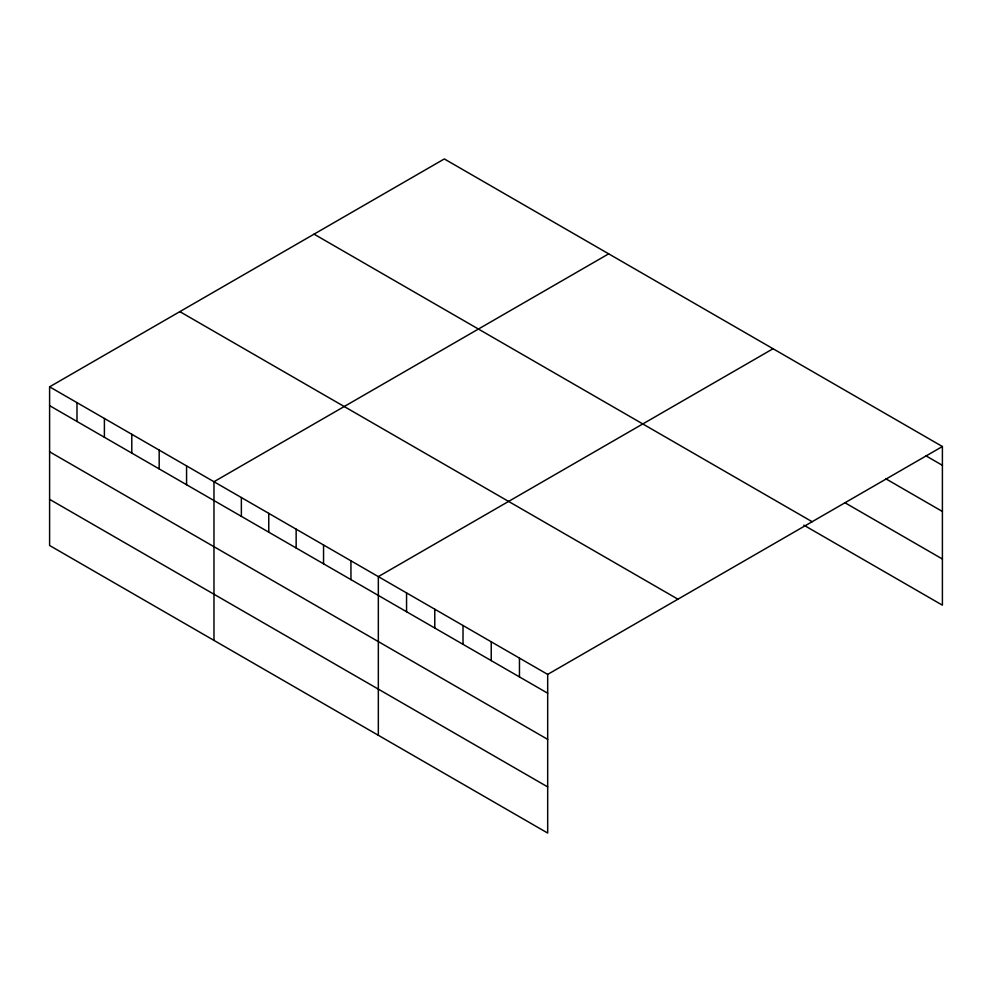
<?xml version="1.0" encoding="UTF-8"?>
<svg xmlns="http://www.w3.org/2000/svg" width="992" height="992" viewBox="0 0 992 992"><rect width="100%" height="100%" fill="white"/><g stroke="black" fill="none" stroke-linecap="round" stroke-linejoin="round"><path stroke-width="1.49" d="M49.6 386.83L547.683 674.399L547.683 833.057L49.6 545.488L49.6 386.83L444.317 158.943L942.4 446.512L942.4 605.17L803.842 525.165M608.679 253.84L213.974 481.728L213.974 640.386M773.053 348.738L378.336 576.625L378.336 735.283M547.683 674.399L942.4 446.512M925.722 455.688L942.4 465.322M885.955 478.876L942.4 511.475M844.899 502.721L942.4 559.017M314.055 234.149L812.15 521.718M179.85 311.637L677.945 599.193M49.6 405.641L547.683 693.21M49.6 451.794L547.683 739.362M49.6 499.336L547.683 786.904M519.461 658.105L519.461 676.916M491.238 641.812L491.238 660.622M463.016 625.518L463.016 644.316M434.781 609.224L434.781 628.023M406.559 592.918L406.559 611.729M350.945 560.815L350.945 579.613M323.553 544.992L323.553 563.803M296.149 529.182L296.149 547.981M268.758 513.36L268.758 532.171M241.366 497.55L241.366 516.348M186.57 465.918L186.57 484.716M159.179 450.095L159.179 468.906M131.787 434.285L131.787 453.096M104.396 418.463L104.396 437.274M76.992 402.653L76.992 421.464"/></g></svg>
